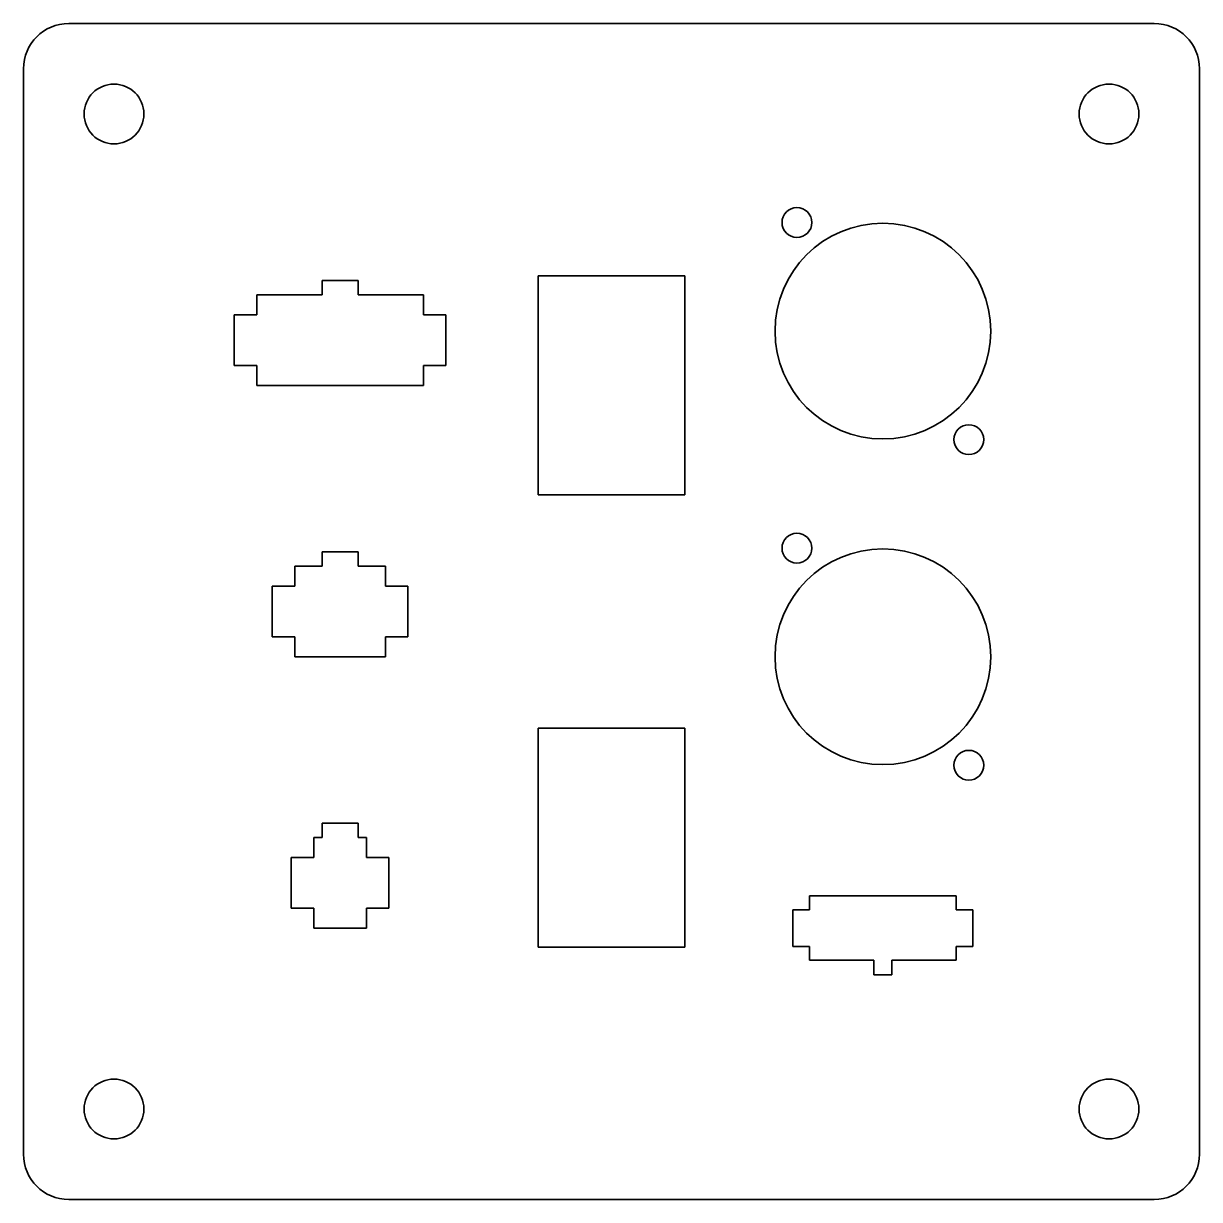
# Model space of a CAD drawing. Header units: inches. Extents: x 0 to 130, y 0 to 130.
import ezdxf

# ---------------------------------------------------------------- set-up
doc = ezdxf.new("R2010")
doc.units = ezdxf.units.IN
doc.header["$MEASUREMENT"] = 0
doc.layers.add('Visible (ANSI)', color=7, linetype='Continuous', lineweight=35)

# ---------------------------------------------------------------- blocks, each defined once
blk = doc.blocks.new('3DOF250-V003-TAPED002_Tapas Trasera_3DOF250-V003-TAPED002')
at = {"layer": 'Visible (ANSI)'}
for p, q in [((60, 65), (-60, 65)), ((-65, 60), (-65, -60)), ((65, -60), (65, 60)), ((-32, 35), (-32, 36.6)), ((-32, 36.6), (-28, 36.6)), ((-28, 36.6), (-28, 35)), ((-8.1, 37.1), (8.1, 37.1)), ((-8.1, 12.9), (-8.1, 37.1)), ((8.1, 37.1), (8.1, 12.9)), ((-39.2, 35), (-32, 35)), ((-39.2, 32.8), (-39.2, 35)), ((-28, 35), (-20.8, 35)), ((-20.8, 35), (-20.8, 32.8)), ((-41.7, 32.8), (-39.2, 32.8)), ((-41.7, 27.2), (-41.7, 32.8)), ((-20.8, 32.8), (-18.3, 32.8)), ((-18.3, 32.8), (-18.3, 27.2)), ((-39.2, 27.2), (-41.7, 27.2)), ((-39.2, 25), (-39.2, 27.2)), ((-18.3, 27.2), (-20.8, 27.2)), ((-20.8, 27.2), (-20.8, 25)), ((-20.8, 25), (-39.2, 25)), ((8.1, 12.9), (-8.1, 12.9)), ((-32, 5), (-32, 6.6)), ((-32, 6.6), (-28, 6.6)), ((-28, 6.6), (-28, 5)), ((-35, 5), (-32, 5)), ((-35, 2.8), (-35, 5)), ((-28, 5), (-25, 5)), ((-25, 5), (-25, 2.8)), ((-37.5, 2.8), (-35, 2.8)), ((-37.5, -2.8), (-37.5, 2.8)), ((-25, 2.8), (-22.5, 2.8)), ((-22.5, 2.8), (-22.5, -2.8)), ((-35, -2.8), (-37.5, -2.8)), ((-35, -5), (-35, -2.8)), ((-22.5, -2.8), (-25, -2.8)), ((-25, -2.8), (-25, -5)), ((-25, -5), (-35, -5)), ((-8.1, -12.9), (8.1, -12.9)), ((-8.1, -37.1), (-8.1, -12.9)), ((8.1, -12.9), (8.1, -37.1)), ((-32, -25), (-32, -23.4)), ((-32, -23.4), (-28, -23.4)), ((-28, -23.4), (-28, -25)), ((-32.9, -27.2), (-32.9, -25)), ((-32.9, -25), (-32, -25)), ((-28, -25), (-27.1, -25)), ((-27.1, -25), (-27.1, -27.2)), ((-35.4, -27.2), (-32.9, -27.2)), ((-35.4, -32.8), (-35.4, -27.2)), ((-27.1, -27.2), (-24.6, -27.2)), ((-24.6, -27.2), (-24.6, -32.8)), ((21.895, -31.445), (38.105, -31.445)), ((21.895, -32.97), (21.895, -31.445)), ((38.105, -31.445), (38.105, -32.97)), ((-32.9, -32.8), (-35.4, -32.8)), ((-32.9, -35), (-32.9, -32.8)), ((-24.6, -32.8), (-27.1, -32.8)), ((-27.1, -32.8), (-27.1, -35)), ((20.055, -32.97), (21.895, -32.97)), ((20.055, -37.03), (20.055, -32.97)), ((38.105, -32.97), (39.945, -32.97)), ((39.945, -32.97), (39.945, -37.03)), ((-27.1, -35), (-32.9, -35)), ((8.1, -37.1), (-8.1, -37.1)), ((21.895, -37.03), (20.055, -37.03)), ((21.895, -38.555), (21.895, -37.03)), ((39.945, -37.03), (38.105, -37.03)), ((38.105, -37.03), (38.105, -38.555)), ((29.01, -38.555), (21.895, -38.555)), ((29.01, -40.155), (29.01, -38.555)), ((30.99, -38.555), (30.99, -40.155)), ((38.105, -38.555), (30.99, -38.555)), ((30.99, -40.155), (29.01, -40.155)), ((-60, -65), (60, -65))]:
    blk.add_line(p, q, dxfattribs=at)
for centre, radius in [((-55, 55), 3.3), ((55, 55), 3.3), ((20.5, 43), 1.65), ((30, 31), 11.925), ((39.5, 19), 1.65), ((20.5, 7), 1.65), ((30, -5), 11.925), ((39.5, -17), 1.65), ((-55, -55), 3.3), ((55, -55), 3.3)]:
    blk.add_circle(centre, radius, dxfattribs=at)
at = {"layer": 'Visible (ANSI)', "extrusion": (0, 0, -1)}
for centre, start, end in [((60, 60), 0, 90), ((-60, 60), 90, 180), ((60, -60), 270, 0), ((-60, -60), 180, 270)]:
    blk.add_arc(centre, 5, start, end, dxfattribs=at)

msp = doc.modelspace()

# ---------------------------------------------------------------- block references
msp.add_blockref('3DOF250-V003-TAPED002_Tapas Trasera_3DOF250-V003-TAPED002', (65, 65))

doc.saveas('drawing.dxf')
